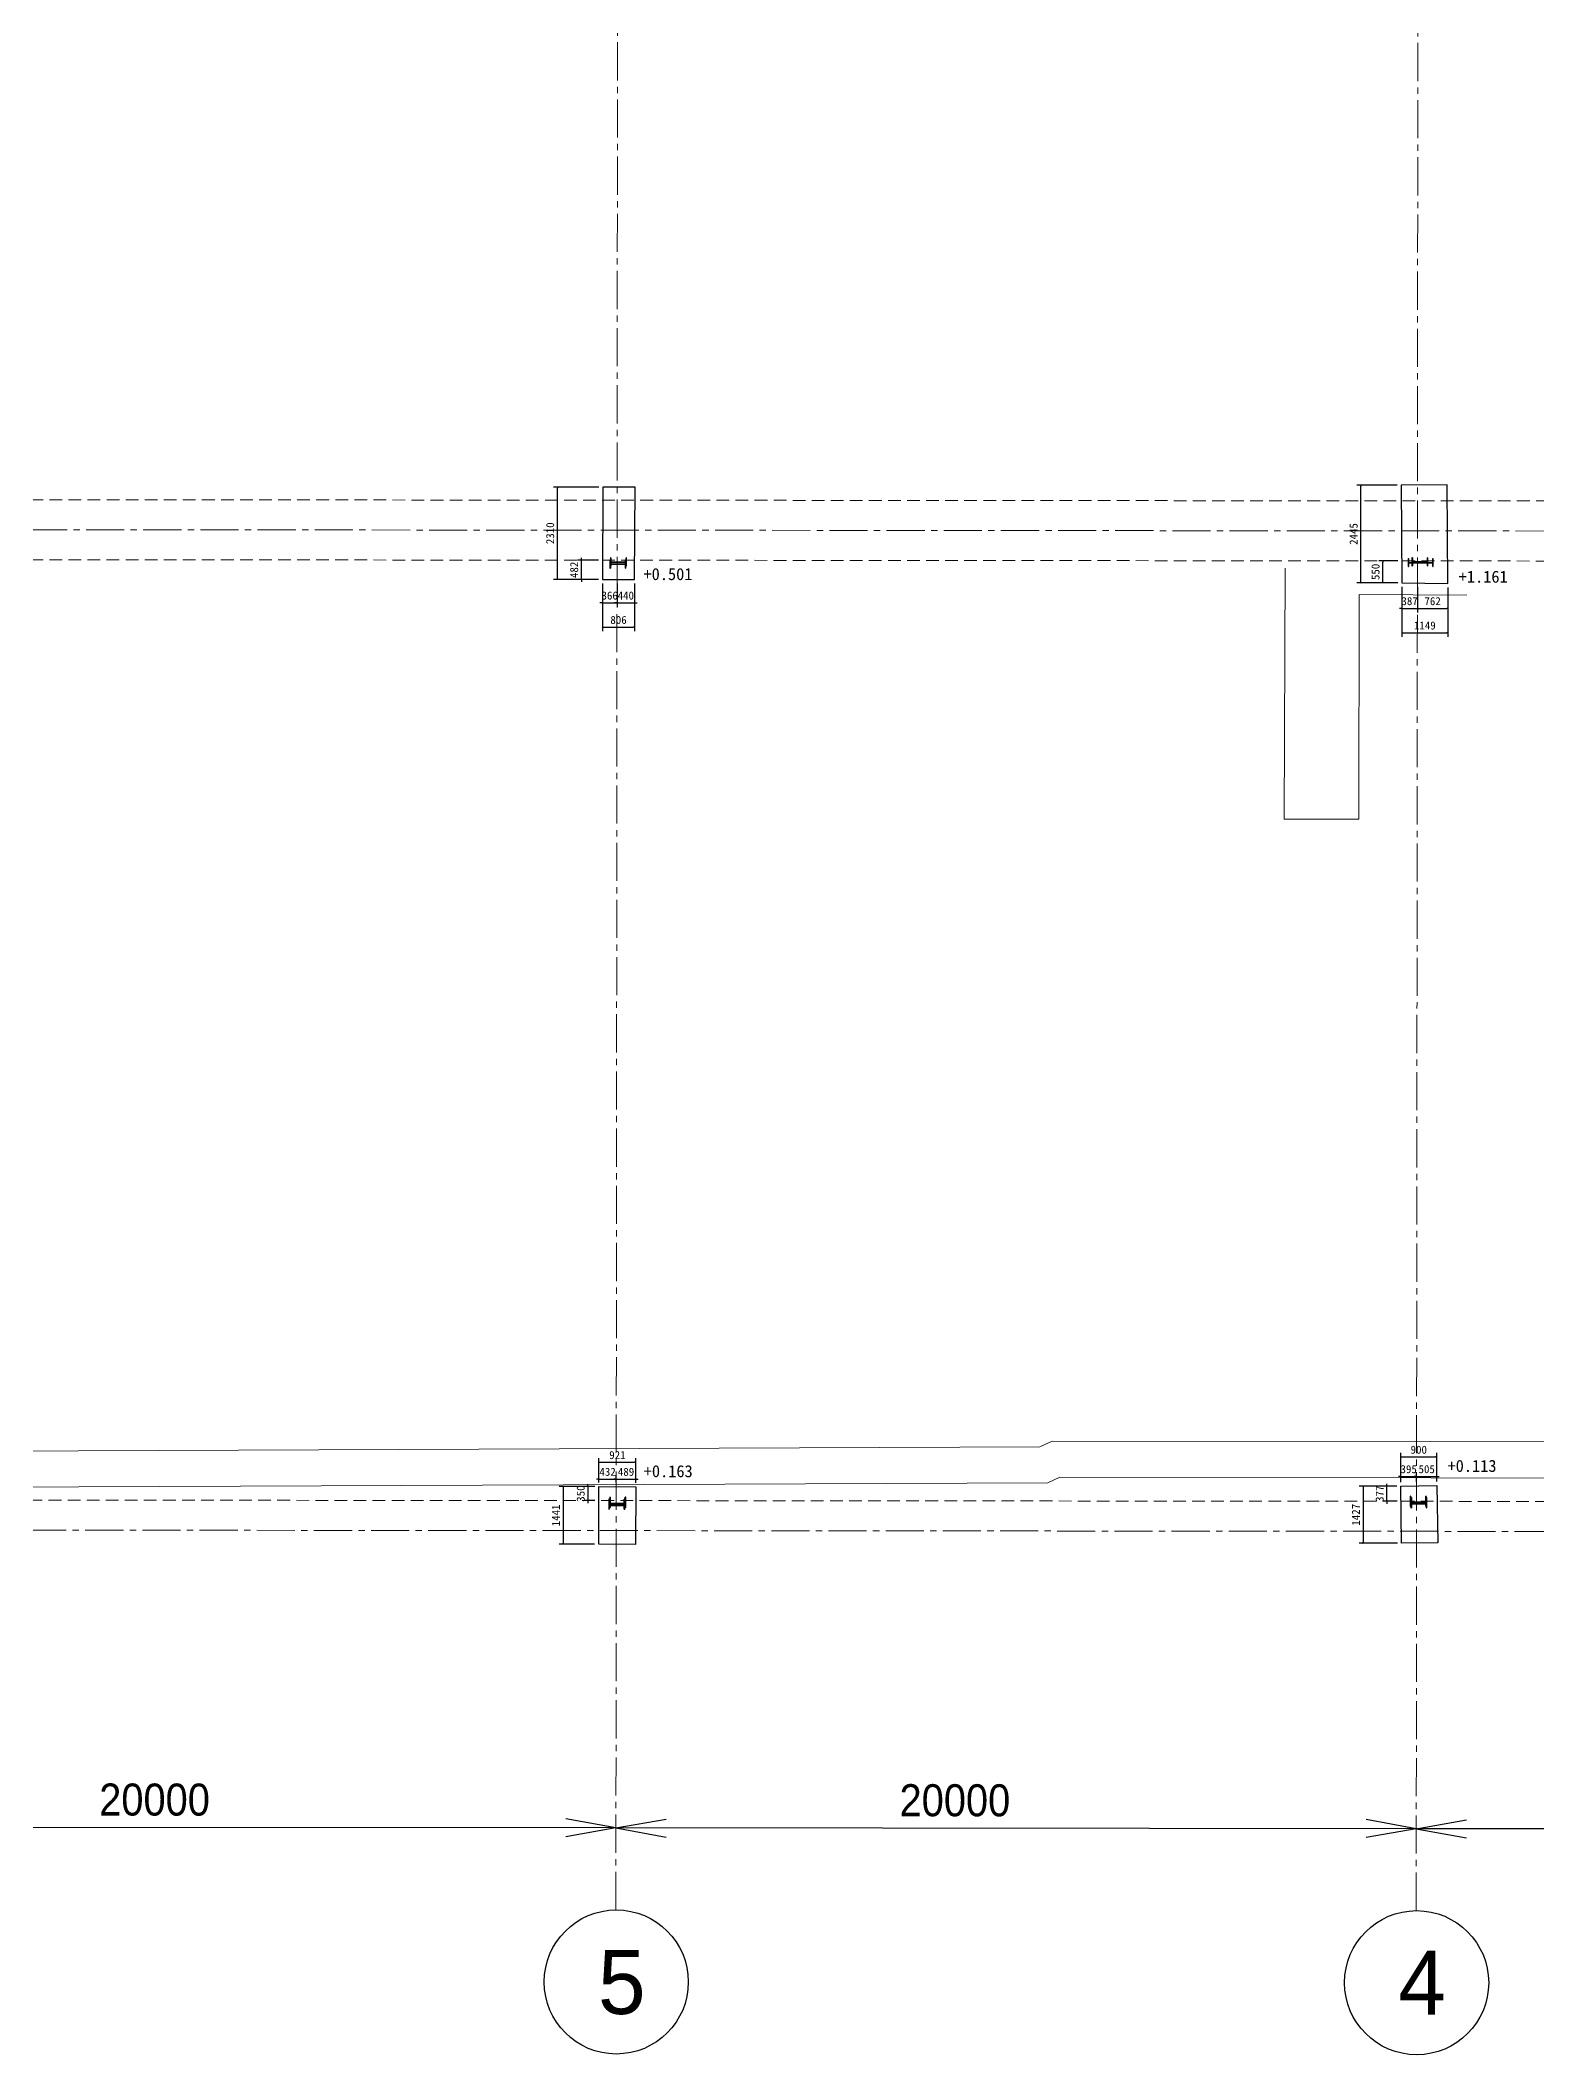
# Model space of a CAD drawing. Header units: millimetres. Extents: x -1487388 to 1863726, y -1887513 to 1367480.
# Drawn here: x 85586 to 122981, y -1441063 to -1390723 of the extents above; entities that cross this region are included whole.
import ezdxf
from ezdxf.enums import TextEntityAlignment as Align

# ---------------------------------------------------------------- set-up
doc = ezdxf.new("R2010")
doc.units = ezdxf.units.MM
doc.header["$LTSCALE"] = 50
doc.header["$PDMODE"] = 35
doc.header["$PDSIZE"] = -0.15
doc.linetypes.add('CENTER', pattern=[9.525, 6.35, -3.175])
doc.linetypes.add('CENTER2', pattern=[28.575, 19.05, -3.175, 3.175, -3.175])
doc.layers.add('一点鎖線', color=6, linetype='CENTER', lineweight=20)
doc.layers.add('注釈', color=9, linetype='Continuous', lineweight=25)
for name, color, linetype in [('上部鉄骨', 30, 'Continuous'), ('下部鉄骨', 3, 'Continuous'), ('基礎', 7, 'Continuous'), ('寸法', 7, 'Continuous'), ('文字', 7, 'Continuous'), ('現況', 7, 'Continuous'), ('通り芯', 7, 'Continuous')]:
    doc.layers.add(name, color=color, linetype=linetype)
doc.styles.add('MSゴシック', font='')
doc.styles.get("Standard").update_dxf_attribs({"font": 'MS UI Gothic.ttf'})
doc.styles.get('MSゴシック').set_extended_font_data('MS Gothic')
doc.dimstyles.new('DIM_200_MSゴシック', dxfattribs={"dimtxt": 200, "dimasz": 30, "dimexe": 100, "dimexo": 100, "dimgap": 80, "dimtad": 1, "dimdec": 0, "dimzin": 0, "dimdsep": 46, "dimtxsty": 'MSゴシック', "dimblk": 'DOT', "dimcen": 0, "dimclrd": 256, "dimclre": 256, "dimclrt": 7, "dimaunit": 1, "dimadec": 3, "dimazin": 0, "dimtfac": 1, "dimtdec": 0, "dimtix": 1, "dimtmove": 2, "dimatfit": 3, "dimldrblk": 'ORIGIN2', "dimfxl": 1, "dimtolj": 1, "dimtzin": 0, "dimarcsym": 0})

# ---------------------------------------------------------------- blocks, each defined once
blk = doc.blocks.new('_Dot')
at = {"color": 0, "linetype": 'ByBlock', "lineweight": -2}
blk.add_line((-0.5, 0), (-1, 0), dxfattribs=at)
at = {"color": 0, "linetype": 'ByBlock', "const_width": 0.5}
blk.add_lwpolyline([(-0.25, 0, 1), (0.25, 0, 1)], format="xyb", close=True, dxfattribs=at)
blk = doc.blocks.new('*D132')
at = {"layer": 'Defpoints', "color": 0, "transparency": 16777216}
for p in [(99108, -1403716), (99635, -1403716), (99633, -1404198)]:
    blk.add_point(p, dxfattribs=at)
at = {"layer": '寸法', "lineweight": -2, "transparency": 16777216}
for p, q in [((99535, -1403716), (99008, -1403716)), ((99108, -1403686), (99108, -1403656)), ((99108, -1404198), (99108, -1403716)), ((99533, -1404198), (99008, -1404198)), ((99108, -1404228), (99108, -1404258))]:
    blk.add_line(p, q, dxfattribs=at)
at = {"layer": '寸法', "lineweight": -2, "transparency": 16777216, "xscale": 30, "yscale": 30, "zscale": 30}
for p, rotation in [((99108, -1403716), 270), ((99108, -1404198), 90)]:
    blk.add_blockref('_Dot', p, dxfattribs=dict(at, rotation=rotation))
at = {"layer": '寸法', "color": 7, "transparency": 16777216, "insert": (98928, -1403957), "char_height": 200, "attachment_point": 5, "rotation": 90, "style": 'MSゴシック'}
blk.add_mtext('\\A1;482', dxfattribs=at)
blk = doc.blocks.new('_Origin2')
at = {"color": 0, "linetype": 'ByBlock', "lineweight": -2}
blk.add_line((-0.5, 0), (-1, 0), dxfattribs=at)
for radius in [0.5, 0.25]:
    blk.add_circle((0, 0), radius, dxfattribs=at)
blk = doc.blocks.new('*D133')
at = {"layer": 'Defpoints', "color": 0, "transparency": 16777216}
for p in [(98509, -1401888), (99642, -1401888), (99633, -1404198)]:
    blk.add_point(p, dxfattribs=at)
at = {"layer": '寸法', "lineweight": -2, "transparency": 16777216}
for p, q in [((99542, -1401888), (98409, -1401888)), ((98509, -1404168), (98509, -1401918)), ((99533, -1404198), (98409, -1404198))]:
    blk.add_line(p, q, dxfattribs=at)
at = {"layer": '寸法', "lineweight": -2, "transparency": 16777216, "xscale": 30, "yscale": 30, "zscale": 30}
for p, rotation in [((98509, -1401888), 90), ((98509, -1404198), 270)]:
    blk.add_blockref('_Dot', p, dxfattribs=dict(at, rotation=rotation))
at = {"layer": '寸法', "color": 7, "transparency": 16777216, "insert": (98329, -1403043), "char_height": 200, "attachment_point": 5, "rotation": 90, "style": 'MSゴシック'}
blk.add_mtext('\\A1;2310', dxfattribs=at)
blk = doc.blocks.new('*D135')
at = {"layer": 'Defpoints', "color": 0, "transparency": 16777216}
for p in [(99654, -1404323), (100020, -1404324), (100020, -1404906)]:
    blk.add_point(p, dxfattribs=at)
at = {"layer": '寸法', "lineweight": -2, "transparency": 16777216}
for p, q in [((99654, -1404423), (99654, -1405006)), ((100020, -1404424), (100020, -1405006)), ((99624, -1404906), (99594, -1404906)), ((99654, -1404906), (100020, -1404906)), ((100050, -1404906), (100080, -1404906))]:
    blk.add_line(p, q, dxfattribs=at)
at = {"layer": '寸法', "lineweight": -2, "transparency": 16777216, "xscale": 30, "yscale": 30, "zscale": 30}
blk.add_blockref('_Dot', (99654, -1404906), dxfattribs=at)
at = {"layer": '寸法', "lineweight": -2, "transparency": 16777216, "xscale": 30, "yscale": 30, "zscale": 30, "rotation": 180}
blk.add_blockref('_Dot', (100020, -1404906), dxfattribs=at)
at = {"layer": '寸法', "color": 7, "transparency": 16777216, "insert": (99837, -1404726), "char_height": 200, "attachment_point": 5, "style": 'MSゴシック'}
blk.add_mtext('\\A1;366', dxfattribs=at)
blk = doc.blocks.new('*D134')
at = {"layer": 'Defpoints', "color": 0, "transparency": 16777216}
for p in [(99633, -1404198), (100439, -1404201), (100439, -1405391)]:
    blk.add_point(p, dxfattribs=at)
at = {"layer": '寸法', "lineweight": -2, "transparency": 16777216}
for p, q in [((99633, -1404298), (99633, -1405491)), ((100439, -1404301), (100439, -1405491)), ((99663, -1405391), (100409, -1405391))]:
    blk.add_line(p, q, dxfattribs=at)
at = {"layer": '寸法', "lineweight": -2, "transparency": 16777216, "xscale": 30, "yscale": 30, "zscale": 30, "rotation": 180}
blk.add_blockref('_Dot', (99633, -1405391), dxfattribs=at)
at = {"layer": '寸法', "lineweight": -2, "transparency": 16777216, "xscale": 30, "yscale": 30, "zscale": 30}
blk.add_blockref('_Dot', (100439, -1405391), dxfattribs=at)
at = {"layer": '寸法', "color": 7, "transparency": 16777216, "insert": (100036, -1405211), "char_height": 200, "attachment_point": 5, "style": 'MSゴシック'}
blk.add_mtext('\\A1;806', dxfattribs=at)
blk = doc.blocks.new('*D136')
at = {"layer": 'Defpoints', "color": 0, "transparency": 16777216}
for p in [(100020, -1404324), (100460, -1404326), (100460, -1404906)]:
    blk.add_point(p, dxfattribs=at)
at = {"layer": '寸法', "lineweight": -2, "transparency": 16777216}
for p, q in [((100020, -1404424), (100020, -1405006)), ((100460, -1404426), (100460, -1405006)), ((99990, -1404906), (99960, -1404906)), ((100020, -1404906), (100460, -1404906)), ((100490, -1404906), (100520, -1404906))]:
    blk.add_line(p, q, dxfattribs=at)
at = {"layer": '寸法', "lineweight": -2, "transparency": 16777216, "xscale": 30, "yscale": 30, "zscale": 30}
blk.add_blockref('_Dot', (100020, -1404906), dxfattribs=at)
at = {"layer": '寸法', "lineweight": -2, "transparency": 16777216, "xscale": 30, "yscale": 30, "zscale": 30, "rotation": 180}
blk.add_blockref('_Dot', (100460, -1404906), dxfattribs=at)
at = {"layer": '寸法', "color": 7, "transparency": 16777216, "insert": (100240, -1404726), "char_height": 200, "attachment_point": 5, "style": 'MSゴシック'}
blk.add_mtext('\\A1;440', dxfattribs=at)
blk = doc.blocks.new('*D62')
at = {"layer": 'Defpoints', "color": 0, "transparency": 16777216}
for p in [(99547, -1426865), (99271, -1427216), (99547, -1427216)]:
    blk.add_point(p, dxfattribs=at)
at = {"layer": '寸法', "lineweight": -2, "transparency": 16777216}
for p, q in [((99447, -1426865), (99171, -1426865)), ((99271, -1426835), (99271, -1426805)), ((99271, -1426865), (99271, -1427216)), ((99447, -1427216), (99171, -1427216)), ((99271, -1427246), (99271, -1427276))]:
    blk.add_line(p, q, dxfattribs=at)
at = {"layer": '寸法', "lineweight": -2, "transparency": 16777216, "xscale": 30, "yscale": 30, "zscale": 30}
for p, rotation in [((99271, -1426865), 270), ((99271, -1427216), 90)]:
    blk.add_blockref('_Dot', p, dxfattribs=dict(at, rotation=rotation))
at = {"layer": '寸法', "color": 7, "transparency": 16777216, "insert": (99091, -1427040), "char_height": 200, "attachment_point": 5, "rotation": 90, "style": 'MSゴシック'}
blk.add_mtext('\\A1;350', dxfattribs=at)
blk = doc.blocks.new('*D63')
at = {"layer": 'Defpoints', "color": 0, "transparency": 16777216}
for p in [(100469, -1426259), (99547, -1426865), (100469, -1426869)]:
    blk.add_point(p, dxfattribs=at)
at = {"layer": '寸法', "lineweight": -2, "transparency": 16777216}
for p, q in [((99547, -1426765), (99547, -1426159)), ((99577, -1426259), (100439, -1426259)), ((100469, -1426769), (100469, -1426159))]:
    blk.add_line(p, q, dxfattribs=at)
at = {"layer": '寸法', "lineweight": -2, "transparency": 16777216, "xscale": 30, "yscale": 30, "zscale": 30, "rotation": 180}
blk.add_blockref('_Dot', (99547, -1426259), dxfattribs=at)
at = {"layer": '寸法', "lineweight": -2, "transparency": 16777216, "xscale": 30, "yscale": 30, "zscale": 30}
blk.add_blockref('_Dot', (100469, -1426259), dxfattribs=at)
at = {"layer": '寸法', "color": 7, "transparency": 16777216, "insert": (100008, -1426079), "char_height": 200, "attachment_point": 5, "style": 'MSゴシック'}
blk.add_mtext('\\A1;921', dxfattribs=at)
blk = doc.blocks.new('*D64')
at = {"layer": 'Defpoints', "color": 0, "transparency": 16777216}
for p in [(99547, -1426865), (99979, -1426678), (99979, -1426867)]:
    blk.add_point(p, dxfattribs=at)
at = {"layer": '寸法', "lineweight": -2, "transparency": 16777216}
for p, q in [((99547, -1426765), (99547, -1426578)), ((99979, -1426767), (99979, -1426578)), ((99517, -1426678), (99487, -1426678)), ((99547, -1426678), (99979, -1426678)), ((100009, -1426678), (100039, -1426678))]:
    blk.add_line(p, q, dxfattribs=at)
at = {"layer": '寸法', "lineweight": -2, "transparency": 16777216, "xscale": 30, "yscale": 30, "zscale": 30}
blk.add_blockref('_Dot', (99547, -1426678), dxfattribs=at)
at = {"layer": '寸法', "lineweight": -2, "transparency": 16777216, "xscale": 30, "yscale": 30, "zscale": 30, "rotation": 180}
blk.add_blockref('_Dot', (99979, -1426678), dxfattribs=at)
at = {"layer": '寸法', "color": 7, "transparency": 16777216, "insert": (99763, -1426498), "char_height": 200, "attachment_point": 5, "style": 'MSゴシック'}
blk.add_mtext('\\A1;432', dxfattribs=at)
blk = doc.blocks.new('*D65')
at = {"layer": 'Defpoints', "color": 0, "transparency": 16777216}
for p in [(99979, -1426867), (100469, -1426678), (100469, -1426869)]:
    blk.add_point(p, dxfattribs=at)
at = {"layer": '寸法', "lineweight": -2, "transparency": 16777216}
for p, q in [((99979, -1426767), (99979, -1426578)), ((100469, -1426769), (100469, -1426578)), ((99949, -1426678), (99919, -1426678)), ((99979, -1426678), (100469, -1426678)), ((100499, -1426678), (100529, -1426678))]:
    blk.add_line(p, q, dxfattribs=at)
at = {"layer": '寸法', "lineweight": -2, "transparency": 16777216, "xscale": 30, "yscale": 30, "zscale": 30}
blk.add_blockref('_Dot', (99979, -1426678), dxfattribs=at)
at = {"layer": '寸法', "lineweight": -2, "transparency": 16777216, "xscale": 30, "yscale": 30, "zscale": 30, "rotation": 180}
blk.add_blockref('_Dot', (100469, -1426678), dxfattribs=at)
at = {"layer": '寸法', "color": 7, "transparency": 16777216, "insert": (100224, -1426498), "char_height": 200, "attachment_point": 5, "style": 'MSゴシック'}
blk.add_mtext('\\A1;489', dxfattribs=at)
blk = doc.blocks.new('*D66')
at = {"layer": 'Defpoints', "color": 0, "transparency": 16777216}
for p in [(119237, -1426856), (119584, -1426856), (119590, -1427233)]:
    blk.add_point(p, dxfattribs=at)
at = {"layer": '寸法', "lineweight": -2, "transparency": 16777216}
for p, q in [((119484, -1426856), (119137, -1426856)), ((119237, -1426826), (119237, -1426796)), ((119237, -1427233), (119237, -1426856)), ((119490, -1427233), (119137, -1427233)), ((119237, -1427263), (119237, -1427293))]:
    blk.add_line(p, q, dxfattribs=at)
at = {"layer": '寸法', "lineweight": -2, "transparency": 16777216, "xscale": 30, "yscale": 30, "zscale": 30}
for p, rotation in [((119237, -1426856), 270), ((119237, -1427233), 90)]:
    blk.add_blockref('_Dot', p, dxfattribs=dict(at, rotation=rotation))
at = {"layer": '寸法', "color": 7, "transparency": 16777216, "insert": (119057, -1427045), "char_height": 200, "attachment_point": 5, "rotation": 90, "style": 'MSゴシック'}
blk.add_mtext('\\A1;377', dxfattribs=at)
blk = doc.blocks.new('*D67')
at = {"layer": 'Defpoints', "color": 0, "transparency": 16777216}
for p in [(120485, -1426126), (119584, -1426856), (120485, -1426842)]:
    blk.add_point(p, dxfattribs=at)
at = {"layer": '寸法', "lineweight": -2, "transparency": 16777216}
for p, q in [((119584, -1426756), (119584, -1426026)), ((120485, -1426742), (120485, -1426026)), ((119614, -1426126), (120455, -1426126))]:
    blk.add_line(p, q, dxfattribs=at)
at = {"layer": '寸法', "lineweight": -2, "transparency": 16777216, "xscale": 30, "yscale": 30, "zscale": 30, "rotation": 180}
blk.add_blockref('_Dot', (119584, -1426126), dxfattribs=at)
at = {"layer": '寸法', "lineweight": -2, "transparency": 16777216, "xscale": 30, "yscale": 30, "zscale": 30}
blk.add_blockref('_Dot', (120485, -1426126), dxfattribs=at)
at = {"layer": '寸法', "color": 7, "transparency": 16777216, "insert": (120034, -1425946), "char_height": 200, "attachment_point": 5, "style": 'MSゴシック'}
blk.add_mtext('\\A1;900', dxfattribs=at)
blk = doc.blocks.new('*D68')
at = {"layer": 'Defpoints', "color": 0, "transparency": 16777216}
for p in [(119979, -1426612), (119584, -1426856), (119979, -1426850)]:
    blk.add_point(p, dxfattribs=at)
at = {"layer": '寸法', "lineweight": -2, "transparency": 16777216}
for p, q in [((119554, -1426612), (119524, -1426612)), ((119584, -1426756), (119584, -1426512)), ((119584, -1426612), (119979, -1426612)), ((119979, -1426750), (119979, -1426512)), ((120009, -1426612), (120039, -1426612))]:
    blk.add_line(p, q, dxfattribs=at)
at = {"layer": '寸法', "lineweight": -2, "transparency": 16777216, "xscale": 30, "yscale": 30, "zscale": 30}
blk.add_blockref('_Dot', (119584, -1426612), dxfattribs=at)
at = {"layer": '寸法', "lineweight": -2, "transparency": 16777216, "xscale": 30, "yscale": 30, "zscale": 30, "rotation": 180}
blk.add_blockref('_Dot', (119979, -1426612), dxfattribs=at)
at = {"layer": '寸法', "color": 7, "transparency": 16777216, "insert": (119782, -1426432), "char_height": 200, "attachment_point": 5, "style": 'MSゴシック'}
blk.add_mtext('\\A1;395', dxfattribs=at)
blk = doc.blocks.new('*D69')
at = {"layer": 'Defpoints', "color": 0, "transparency": 16777216}
for p in [(120485, -1426612), (119979, -1426850), (120485, -1426842)]:
    blk.add_point(p, dxfattribs=at)
at = {"layer": '寸法', "lineweight": -2, "transparency": 16777216}
for p, q in [((119949, -1426612), (119919, -1426612)), ((119979, -1426750), (119979, -1426512)), ((119979, -1426612), (120485, -1426612)), ((120485, -1426742), (120485, -1426512)), ((120515, -1426612), (120545, -1426612))]:
    blk.add_line(p, q, dxfattribs=at)
at = {"layer": '寸法', "lineweight": -2, "transparency": 16777216, "xscale": 30, "yscale": 30, "zscale": 30}
blk.add_blockref('_Dot', (119979, -1426612), dxfattribs=at)
at = {"layer": '寸法', "lineweight": -2, "transparency": 16777216, "xscale": 30, "yscale": 30, "zscale": 30, "rotation": 180}
blk.add_blockref('_Dot', (120485, -1426612), dxfattribs=at)
at = {"layer": '寸法', "color": 7, "transparency": 16777216, "insert": (120232, -1426432), "char_height": 200, "attachment_point": 5, "style": 'MSゴシック'}
blk.add_mtext('\\A1;505', dxfattribs=at)
blk = doc.blocks.new('*D97')
at = {"layer": 'Defpoints', "color": 0, "transparency": 16777216}
for p in [(119134, -1403733), (119607, -1403733), (119611, -1404283)]:
    blk.add_point(p, dxfattribs=at)
at = {"layer": '寸法', "lineweight": -2, "transparency": 16777216}
for p, q in [((119507, -1403733), (119034, -1403733)), ((119134, -1404253), (119134, -1403763)), ((119511, -1404283), (119034, -1404283))]:
    blk.add_line(p, q, dxfattribs=at)
at = {"layer": '寸法', "lineweight": -2, "transparency": 16777216, "xscale": 30, "yscale": 30, "zscale": 30}
for p, rotation in [((119134, -1403733), 90), ((119134, -1404283), 270)]:
    blk.add_blockref('_Dot', p, dxfattribs=dict(at, rotation=rotation))
at = {"layer": '寸法', "color": 7, "transparency": 16777216, "insert": (118954, -1404008), "char_height": 200, "attachment_point": 5, "rotation": 90, "style": 'MSゴシック'}
blk.add_mtext('\\A1;550', dxfattribs=at)
blk = doc.blocks.new('*D98')
at = {"layer": 'Defpoints', "color": 0, "transparency": 16777216}
for p in [(118586, -1401838), (119593, -1401838), (119611, -1404283)]:
    blk.add_point(p, dxfattribs=at)
at = {"layer": '寸法', "lineweight": -2, "transparency": 16777216}
for p, q in [((119493, -1401838), (118486, -1401838)), ((118586, -1404253), (118586, -1401868)), ((119511, -1404283), (118486, -1404283))]:
    blk.add_line(p, q, dxfattribs=at)
at = {"layer": '寸法', "lineweight": -2, "transparency": 16777216, "xscale": 30, "yscale": 30, "zscale": 30}
for p, rotation in [((118586, -1401838), 90), ((118586, -1404283), 270)]:
    blk.add_blockref('_Dot', p, dxfattribs=dict(at, rotation=rotation))
at = {"layer": '寸法', "color": 7, "transparency": 16777216, "insert": (118406, -1403061), "char_height": 200, "attachment_point": 5, "rotation": 90, "style": 'MSゴシック'}
blk.add_mtext('\\A1;2445', dxfattribs=at)
blk = doc.blocks.new('*D99')
at = {"layer": 'Defpoints', "color": 0, "transparency": 16777216}
for p in [(119611, -1404283), (120761, -1404297), (120761, -1405529)]:
    blk.add_point(p, dxfattribs=at)
at = {"layer": '寸法', "lineweight": -2, "transparency": 16777216}
for p, q in [((119611, -1404383), (119611, -1405629)), ((120761, -1404397), (120761, -1405629)), ((119641, -1405529), (120731, -1405529))]:
    blk.add_line(p, q, dxfattribs=at)
at = {"layer": '寸法', "lineweight": -2, "transparency": 16777216, "xscale": 30, "yscale": 30, "zscale": 30, "rotation": 180}
blk.add_blockref('_Dot', (119611, -1405529), dxfattribs=at)
at = {"layer": '寸法', "lineweight": -2, "transparency": 16777216, "xscale": 30, "yscale": 30, "zscale": 30}
blk.add_blockref('_Dot', (120761, -1405529), dxfattribs=at)
at = {"layer": '寸法', "color": 7, "transparency": 16777216, "insert": (120186, -1405349), "char_height": 200, "attachment_point": 5, "style": 'MSゴシック'}
blk.add_mtext('\\A1;1149', dxfattribs=at)
blk = doc.blocks.new('*D100')
at = {"layer": 'Defpoints', "color": 0, "transparency": 16777216}
for p in [(119611, -1404283), (119999, -1404288), (119999, -1404920)]:
    blk.add_point(p, dxfattribs=at)
at = {"layer": '寸法', "lineweight": -2, "transparency": 16777216}
for p, q in [((119611, -1404383), (119611, -1405020)), ((119999, -1404388), (119999, -1405020)), ((119581, -1404920), (119551, -1404920)), ((119611, -1404920), (119999, -1404920)), ((120029, -1404920), (120059, -1404920))]:
    blk.add_line(p, q, dxfattribs=at)
at = {"layer": '寸法', "lineweight": -2, "transparency": 16777216, "xscale": 30, "yscale": 30, "zscale": 30}
blk.add_blockref('_Dot', (119611, -1404920), dxfattribs=at)
at = {"layer": '寸法', "lineweight": -2, "transparency": 16777216, "xscale": 30, "yscale": 30, "zscale": 30, "rotation": 180}
blk.add_blockref('_Dot', (119999, -1404920), dxfattribs=at)
at = {"layer": '寸法', "color": 7, "transparency": 16777216, "insert": (119805, -1404740), "char_height": 200, "attachment_point": 5, "style": 'MSゴシック'}
blk.add_mtext('\\A1;387', dxfattribs=at)
blk = doc.blocks.new('*D101')
at = {"layer": 'Defpoints', "color": 0, "transparency": 16777216}
for p in [(119999, -1404288), (120761, -1404297), (120761, -1404920)]:
    blk.add_point(p, dxfattribs=at)
at = {"layer": '寸法', "lineweight": -2, "transparency": 16777216}
for p, q in [((119999, -1404388), (119999, -1405020)), ((120761, -1404397), (120761, -1405020)), ((120029, -1404920), (120731, -1404920))]:
    blk.add_line(p, q, dxfattribs=at)
at = {"layer": '寸法', "lineweight": -2, "transparency": 16777216, "xscale": 30, "yscale": 30, "zscale": 30, "rotation": 180}
blk.add_blockref('_Dot', (119999, -1404920), dxfattribs=at)
at = {"layer": '寸法', "lineweight": -2, "transparency": 16777216, "xscale": 30, "yscale": 30, "zscale": 30}
blk.add_blockref('_Dot', (120761, -1404920), dxfattribs=at)
at = {"layer": '寸法', "color": 7, "transparency": 16777216, "insert": (120380, -1404740), "char_height": 200, "attachment_point": 5, "style": 'MSゴシック'}
blk.add_mtext('\\A1;762', dxfattribs=at)
blk = doc.blocks.new('*D102')
at = {"layer": 'Defpoints', "color": 0, "transparency": 16777216}
for p in [(99108, -1403716), (99635, -1403716), (99633, -1404198)]:
    blk.add_point(p, dxfattribs=at)
at = {"layer": '寸法', "lineweight": -2, "transparency": 16777216}
for p, q in [((99535, -1403716), (99008, -1403716)), ((99108, -1403686), (99108, -1403656)), ((99108, -1404198), (99108, -1403716)), ((99533, -1404198), (99008, -1404198)), ((99108, -1404228), (99108, -1404258))]:
    blk.add_line(p, q, dxfattribs=at)
at = {"layer": '寸法', "lineweight": -2, "transparency": 16777216, "xscale": 30, "yscale": 30, "zscale": 30}
for p, rotation in [((99108, -1403716), 270), ((99108, -1404198), 90)]:
    blk.add_blockref('_Dot', p, dxfattribs=dict(at, rotation=rotation))
at = {"layer": '寸法', "color": 7, "transparency": 16777216, "insert": (98928, -1403957), "char_height": 200, "attachment_point": 5, "rotation": 90, "style": 'MSゴシック'}
blk.add_mtext('\\A1;482', dxfattribs=at)
blk = doc.blocks.new('*D103')
at = {"layer": 'Defpoints', "color": 0, "transparency": 16777216}
for p in [(98509, -1401888), (99642, -1401888), (99633, -1404198)]:
    blk.add_point(p, dxfattribs=at)
at = {"layer": '寸法', "lineweight": -2, "transparency": 16777216}
for p, q in [((99542, -1401888), (98409, -1401888)), ((98509, -1404168), (98509, -1401918)), ((99533, -1404198), (98409, -1404198))]:
    blk.add_line(p, q, dxfattribs=at)
at = {"layer": '寸法', "lineweight": -2, "transparency": 16777216, "xscale": 30, "yscale": 30, "zscale": 30}
for p, rotation in [((98509, -1401888), 90), ((98509, -1404198), 270)]:
    blk.add_blockref('_Dot', p, dxfattribs=dict(at, rotation=rotation))
at = {"layer": '寸法', "color": 7, "transparency": 16777216, "insert": (98329, -1403043), "char_height": 200, "attachment_point": 5, "rotation": 90, "style": 'MSゴシック'}
blk.add_mtext('\\A1;2310', dxfattribs=at)
blk = doc.blocks.new('*D104')
at = {"layer": 'Defpoints', "color": 0, "transparency": 16777216}
for p in [(99633, -1404198), (99999, -1404199), (99999, -1404780)]:
    blk.add_point(p, dxfattribs=at)
at = {"layer": '寸法', "lineweight": -2, "transparency": 16777216}
for p, q in [((99633, -1404298), (99633, -1404880)), ((99999, -1404299), (99999, -1404880)), ((99603, -1404780), (99573, -1404780)), ((99633, -1404780), (99999, -1404780)), ((100029, -1404780), (100059, -1404780))]:
    blk.add_line(p, q, dxfattribs=at)
at = {"layer": '寸法', "lineweight": -2, "transparency": 16777216, "xscale": 30, "yscale": 30, "zscale": 30}
blk.add_blockref('_Dot', (99633, -1404780), dxfattribs=at)
at = {"layer": '寸法', "lineweight": -2, "transparency": 16777216, "xscale": 30, "yscale": 30, "zscale": 30, "rotation": 180}
blk.add_blockref('_Dot', (99999, -1404780), dxfattribs=at)
at = {"layer": '寸法', "color": 7, "transparency": 16777216, "insert": (99816, -1404600), "char_height": 200, "attachment_point": 5, "style": 'MSゴシック'}
blk.add_mtext('\\A1;366', dxfattribs=at)
blk = doc.blocks.new('*D105')
at = {"layer": 'Defpoints', "color": 0, "transparency": 16777216}
for p in [(99633, -1404198), (100439, -1404201), (100439, -1405391)]:
    blk.add_point(p, dxfattribs=at)
at = {"layer": '寸法', "lineweight": -2, "transparency": 16777216}
for p, q in [((99633, -1404298), (99633, -1405491)), ((100439, -1404301), (100439, -1405491)), ((99663, -1405391), (100409, -1405391))]:
    blk.add_line(p, q, dxfattribs=at)
at = {"layer": '寸法', "lineweight": -2, "transparency": 16777216, "xscale": 30, "yscale": 30, "zscale": 30, "rotation": 180}
blk.add_blockref('_Dot', (99633, -1405391), dxfattribs=at)
at = {"layer": '寸法', "lineweight": -2, "transparency": 16777216, "xscale": 30, "yscale": 30, "zscale": 30}
blk.add_blockref('_Dot', (100439, -1405391), dxfattribs=at)
at = {"layer": '寸法', "color": 7, "transparency": 16777216, "insert": (100036, -1405211), "char_height": 200, "attachment_point": 5, "style": 'MSゴシック'}
blk.add_mtext('\\A1;806', dxfattribs=at)
blk = doc.blocks.new('*D106')
at = {"layer": 'Defpoints', "color": 0, "transparency": 16777216}
for p in [(99999, -1404199), (100439, -1404201), (100439, -1404780)]:
    blk.add_point(p, dxfattribs=at)
at = {"layer": '寸法', "lineweight": -2, "transparency": 16777216}
for p, q in [((99999, -1404299), (99999, -1404880)), ((100439, -1404301), (100439, -1404880)), ((99969, -1404780), (99939, -1404780)), ((99999, -1404780), (100439, -1404780)), ((100469, -1404780), (100499, -1404780))]:
    blk.add_line(p, q, dxfattribs=at)
at = {"layer": '寸法', "lineweight": -2, "transparency": 16777216, "xscale": 30, "yscale": 30, "zscale": 30}
blk.add_blockref('_Dot', (99999, -1404780), dxfattribs=at)
at = {"layer": '寸法', "lineweight": -2, "transparency": 16777216, "xscale": 30, "yscale": 30, "zscale": 30, "rotation": 180}
blk.add_blockref('_Dot', (100439, -1404780), dxfattribs=at)
at = {"layer": '寸法', "color": 7, "transparency": 16777216, "insert": (100219, -1404600), "char_height": 200, "attachment_point": 5, "style": 'MSゴシック'}
blk.add_mtext('\\A1;440', dxfattribs=at)
blk = doc.blocks.new('*D140')
at = {"layer": 'Defpoints', "color": 0, "transparency": 16777216}
for p in [(119584, -1426856), (118643, -1428283), (119606, -1428283)]:
    blk.add_point(p, dxfattribs=at)
at = {"layer": '寸法', "lineweight": -2, "transparency": 16777216}
for p, q in [((119484, -1426856), (118543, -1426856)), ((118643, -1426886), (118643, -1428253)), ((119506, -1428283), (118543, -1428283))]:
    blk.add_line(p, q, dxfattribs=at)
at = {"layer": '寸法', "lineweight": -2, "transparency": 16777216, "xscale": 30, "yscale": 30, "zscale": 30}
for p, rotation in [((118643, -1426856), 90), ((118643, -1428283), 270)]:
    blk.add_blockref('_Dot', p, dxfattribs=dict(at, rotation=rotation))
at = {"layer": '寸法', "color": 7, "transparency": 16777216, "insert": (118463, -1427570), "char_height": 200, "attachment_point": 5, "rotation": 90, "style": 'MSゴシック'}
blk.add_mtext('\\A1;1427', dxfattribs=at)
blk = doc.blocks.new('*D141')
at = {"layer": 'Defpoints', "color": 0, "transparency": 16777216}
for p in [(99547, -1426865), (98652, -1428306), (99540, -1428306)]:
    blk.add_point(p, dxfattribs=at)
at = {"layer": '寸法', "lineweight": -2, "transparency": 16777216}
for p, q in [((99447, -1426865), (98552, -1426865)), ((98652, -1426895), (98652, -1428276)), ((99440, -1428306), (98552, -1428306))]:
    blk.add_line(p, q, dxfattribs=at)
at = {"layer": '寸法', "lineweight": -2, "transparency": 16777216, "xscale": 30, "yscale": 30, "zscale": 30}
for p, rotation in [((98652, -1426865), 90), ((98652, -1428306), 270)]:
    blk.add_blockref('_Dot', p, dxfattribs=dict(at, rotation=rotation))
at = {"layer": '寸法', "color": 7, "transparency": 16777216, "insert": (98472, -1427585), "char_height": 200, "attachment_point": 5, "rotation": 90, "style": 'MSゴシック'}
blk.add_mtext('\\A1;1441', dxfattribs=at)
blk = doc.blocks.new('$kctemp$')
at = {"layer": '上部鉄骨'}
for p, q in [((99869.3, -1403784.1), (99857.6, -1403784.1)), ((99857.6, -1403784.1), (99857.6, -1403984.1)), ((99869.3, -1403784.1), (99869.3, -1403984.1)), ((99869.3, -1403878.1), (100245.9, -1403878.1)), ((99869.3, -1403884.1), (100245.9, -1403884.1)), ((99869.3, -1403890.1), (100245.9, -1403890.1)), ((100057.6, -1403890.1), (100057.6, -1403878.1)), ((100245.9, -1403984.1), (100245.9, -1403784.1)), ((100257.6, -1403784.1), (100245.9, -1403784.1)), ((100257.6, -1403984.1), (100257.6, -1403784.1)), ((99857.6, -1403984.1), (99869.3, -1403984.1)), ((100245.9, -1403984.1), (100257.6, -1403984.1))]:
    blk.add_line(p, q, dxfattribs=at)
at = {"layer": '下部鉄骨'}
for p, q in [((99855.7, -1403836.3), (99844, -1403836.3)), ((99844, -1403836.3), (99844, -1404036.3)), ((99855.7, -1403836.3), (99855.7, -1404036.3)), ((99855.7, -1403930.3), (100232.3, -1403930.3)), ((99855.7, -1403936.3), (100232.3, -1403936.3)), ((99855.7, -1403942.3), (100232.3, -1403942.3)), ((100044, -1403942.3), (100044, -1403930.3)), ((100232.3, -1404036.3), (100232.3, -1403836.3)), ((100244, -1403836.3), (100232.3, -1403836.3)), ((100244, -1404036.3), (100244, -1403836.3)), ((99844, -1404036.3), (99855.7, -1404036.3)), ((100232.3, -1404036.3), (100244, -1404036.3))]:
    blk.add_line(p, q, dxfattribs=at)
at = {"layer": '基礎'}
blk.add_lwpolyline([(99654.1, -1404322.9), (100460.4, -1404326.3), (100470.2, -1402016.6), (99663.9, -1402013.2)], close=True, dxfattribs=at)
at = {"layer": '寸法'}
for base, p2, picture, middle in [((98530.1, -1402013.2), (99663.9, -1402013.2), '*D133', (98350.1, -1403168)), ((99129.1, -1403841), (99656.1, -1403841), '*D132', (98949.1, -1404082))]:
    dim = blk.add_linear_dim(base=base, p1=(99654.1, -1404322.9), p2=p2, angle=90, dimstyle='DIM_200_MSゴシック', dxfattribs=at)
    dim.commit()
    dim.dimension.update_dxf_attribs({"geometry": picture, "text_midpoint": middle, "insert": (21.4, -125.4)})
for base, p1, p2, picture, middle in [((100020.3, -1404905.5), (99654.1, -1404322.9), (100020.3, -1404324.5), '*D135', (99837.2, -1404725.5)), ((100460.4, -1404905.5), (100020.3, -1404324.5), (100460.4, -1404326.3), '*D136', (100240.3, -1404725.5))]:
    dim = blk.add_linear_dim(base=base, p1=p1, p2=p2, dimstyle='DIM_200_MSゴシック', dxfattribs=at)
    dim.commit()
    dim.dimension.update_dxf_attribs({"geometry": picture, "text_midpoint": middle})
dim = blk.add_linear_dim(base=(100460.4, -1405516.3), p1=(99654.1, -1404322.9), p2=(100460.4, -1404326.3), dimstyle='DIM_200_MSゴシック', dxfattribs=at)
dim.commit()
dim.dimension.update_dxf_attribs({"geometry": '*D134', "text_midpoint": (100057.2, -1405336.3), "insert": (21.4, -125.4)})

msp = doc.modelspace()

# ---------------------------------------------------------------- linework, layer by layer
at = {"layer": '一点鎖線'}
for p, q in [((-270894.5, -1401894.7), (203109, -1402305.3)), ((-270895.8, -1403394.7), (203107.7, -1403805.3)), ((-270916.2, -1426894.6), (203087.3, -1427305.3))]:
    msp.add_line(p, q, dxfattribs=at)
at = {"layer": '上部鉄骨'}
for p, q in [((99847.8, -1403658.8), (99836.1, -1403658.8)), ((99836.1, -1403658.8), (99836.1, -1403858.8)), ((99836.1, -1403858.8), (99847.8, -1403858.8)), ((99847.8, -1403658.8), (99847.8, -1403858.8)), ((99847.8, -1403752.8), (100224.4, -1403752.8)), ((99847.8, -1403758.8), (100224.4, -1403758.8)), ((99847.8, -1403764.8), (100224.4, -1403764.8)), ((100036.1, -1403764.8), (100036.1, -1403752.8)), ((100224.4, -1403858.8), (100224.4, -1403658.8)), ((100236.1, -1403658.8), (100224.4, -1403658.8)), ((100224.4, -1403858.8), (100236.1, -1403858.8)), ((100236.1, -1403858.8), (100236.1, -1403658.8)), ((119874.7, -1403654.6), (119863, -1403654.6)), ((119863, -1403654.6), (119863, -1403854.6)), ((119863, -1403854.6), (119874.7, -1403854.6)), ((119874.7, -1403654.6), (119874.7, -1403854.6)), ((119874.7, -1403748.6), (120251.3, -1403748.6)), ((119874.7, -1403754.6), (120251.3, -1403754.6)), ((119874.7, -1403760.6), (120251.3, -1403760.6)), ((120063, -1403760.6), (120063, -1403748.6)), ((120251.3, -1403854.6), (120251.3, -1403654.6)), ((120263, -1403654.6), (120251.3, -1403654.6)), ((120251.3, -1403854.6), (120263, -1403854.6)), ((120263, -1403854.6), (120263, -1403654.6)), ((119831, -1427104.8), (119819.3, -1427104.8)), ((119819.3, -1427104.8), (119819.3, -1427356.7)), ((119831, -1427104.8), (119831, -1427356.7)), ((120207.6, -1427356.7), (120207.6, -1427104.8)), ((120219.3, -1427104.8), (120207.6, -1427104.8)), ((120219.3, -1427356.7), (120219.3, -1427104.8)), ((99827.2, -1427133.3), (99815.5, -1427133.3)), ((99815.5, -1427133.3), (99815.5, -1427385.2)), ((99815.5, -1427385.2), (99827.2, -1427385.2)), ((99827.2, -1427133.3), (99827.2, -1427385.2)), ((99827.2, -1427279.2), (100203.8, -1427279.2)), ((99827.2, -1427285.2), (100203.8, -1427285.2)), ((99827.2, -1427291.2), (100203.8, -1427291.2)), ((100015.5, -1427291.2), (100015.5, -1427279.2)), ((100203.8, -1427385.2), (100203.8, -1427133.3)), ((100215.5, -1427133.3), (100203.8, -1427133.3)), ((100203.8, -1427385.2), (100215.5, -1427385.2)), ((100215.5, -1427385.2), (100215.5, -1427133.3)), ((119819.3, -1427356.7), (119831, -1427356.7)), ((119831, -1427250.7), (120207.6, -1427250.7)), ((119831, -1427256.7), (120207.6, -1427256.7)), ((119831, -1427262.7), (120207.6, -1427262.7)), ((120019.3, -1427262.7), (120019.3, -1427250.7)), ((120207.6, -1427356.7), (120219.3, -1427356.7))]:
    msp.add_line(p, q, dxfattribs=at)
at = {"layer": '下部鉄骨'}
for p, q in [((99834.3, -1403710.9), (99822.6, -1403710.9)), ((99822.6, -1403710.9), (99822.6, -1403910.9)), ((99822.6, -1403910.9), (99834.3, -1403910.9)), ((99834.3, -1403710.9), (99834.3, -1403910.9)), ((99834.3, -1403804.9), (100210.9, -1403804.9)), ((99834.3, -1403810.9), (100210.9, -1403810.9)), ((99834.3, -1403816.9), (100210.9, -1403816.9)), ((100022.6, -1403816.9), (100022.6, -1403804.9)), ((100210.9, -1403910.9), (100210.9, -1403710.9)), ((100222.6, -1403710.9), (100210.9, -1403710.9)), ((100210.9, -1403910.9), (100222.6, -1403910.9)), ((100222.6, -1403910.9), (100222.6, -1403710.9)), ((119766.5, -1403670.5), (119778.2, -1403670.5)), ((119766.5, -1403670.5), (119766.5, -1403870.5)), ((119766.5, -1403870.5), (119778.2, -1403870.5)), ((119778.2, -1403670.5), (119778.2, -1403870.5)), ((119778.2, -1403769.1), (120381.8, -1403769.1)), ((119778.2, -1403775.1), (120381.8, -1403775.1)), ((119778.2, -1403781.1), (120381.8, -1403781.1)), ((120080, -1403781.1), (120080, -1403769.1)), ((120381.8, -1403670.5), (120393.5, -1403670.5)), ((120381.8, -1403870.5), (120381.8, -1403670.5)), ((120381.8, -1403870.5), (120393.5, -1403870.5)), ((120393.5, -1403870.5), (120393.5, -1403670.5)), ((99803.1, -1427177.6), (99791.4, -1427177.6)), ((99791.4, -1427177.6), (99791.4, -1427429.4)), ((99791.4, -1427429.4), (99803.1, -1427429.4)), ((99803.1, -1427177.6), (99803.1, -1427429.4)), ((99803.1, -1427323.4), (100179.6, -1427323.4)), ((99803.1, -1427329.4), (100179.6, -1427329.4)), ((99803.1, -1427335.4), (100179.6, -1427335.4)), ((99991.4, -1427335.4), (99991.4, -1427323.4)), ((100179.6, -1427429.4), (100179.6, -1427177.6)), ((100191.4, -1427177.6), (100179.6, -1427177.6)), ((100179.6, -1427429.4), (100191.4, -1427429.4)), ((100191.4, -1427429.4), (100191.4, -1427177.6)), ((119849, -1427141.8), (119837.3, -1427141.8)), ((119837.3, -1427141.8), (119837.3, -1427393.7)), ((119837.3, -1427393.7), (119849, -1427393.7)), ((119849, -1427141.8), (119849, -1427393.7)), ((119849, -1427287.7), (120225.6, -1427287.7)), ((119849, -1427293.7), (120225.6, -1427293.7)), ((119849, -1427299.7), (120225.6, -1427299.7)), ((120037.3, -1427299.7), (120037.3, -1427287.7)), ((120225.6, -1427393.7), (120225.6, -1427141.8)), ((120237.3, -1427141.8), (120225.6, -1427141.8)), ((120225.6, -1427393.7), (120237.3, -1427393.7)), ((120237.3, -1427393.7), (120237.3, -1427141.8))]:
    msp.add_line(p, q, dxfattribs=at)
at = {"layer": '基礎'}
for points in [[(99632.6, -1404197.6), (100438.9, -1404201), (100448.7, -1401891.2), (99642.4, -1401887.8)], [(119611.5, -1404283), (120760.7, -1404297.1), (120746.5, -1401834.2), (119593.3, -1401838.1)], [(99547.2, -1426865.1), (100468.7, -1426869.4), (100461.9, -1428309.9), (99540.4, -1428305.6)], [(120484.7, -1426842.2), (120507, -1428269.2), (119606.4, -1428283.2), (119584, -1426856.3)]]:
    msp.add_lwpolyline(points, close=True, dxfattribs=at)
at = {"layer": '寸法'}
for p, q in [((99971.9, -1435396.9), (98720.8, -1435171.1)), ((99971.9, -1435396.9), (101223.2, -1435173.2)), ((99971.9, -1435396.9), (79971.9, -1435379.6)), ((99971.9, -1435396.9), (98720.5, -1435620.7)), ((119971.8, -1435414.3), (99971.9, -1435396.9)), ((99971.9, -1435396.9), (101222.9, -1435622.8)), ((119971.8, -1435414.3), (118720.5, -1435638)), ((119971.8, -1435414.3), (118720.8, -1435188.4)), ((119971.8, -1435414.3), (121223.2, -1435190.6)), ((139971.8, -1435431.6), (119971.8, -1435414.3)), ((119971.8, -1435414.3), (121222.9, -1435640.2))]:
    msp.add_line(p, q, dxfattribs=at)
at = {"layer": '注釈', "color": 7}
for centre in [(99980.7, -1439245.4), (119980.7, -1439262.7)]:
    msp.add_circle(centre, 1800, dxfattribs=at)
at = {"layer": '現況', "color": 140, "lineweight": 18}
for p, q in [((116672.5, -1410184.2), (116697.7, -1403913.4)), ((118543.5, -1404575.9), (118532.5, -1410187.1)), ((121231.2, -1404585.9), (118543.5, -1404575.9)), ((118532.5, -1410187.1), (116672.5, -1410184.2)), ((110565.9, -1425868.6), (84064.4, -1425980.8)), ((110871.6, -1425728.7), (110565.9, -1425868.6)), ((120338, -1425739.1), (110871.6, -1425728.7)), ((150298.4, -1425813.9), (120338, -1425739.1)), ((110764.9, -1426772.4), (83405.1, -1426888.2)), ((111068.3, -1426633.6), (110764.9, -1426772.4)), ((120336.4, -1426643.7), (111068.3, -1426633.6)), ((151220, -1426720.9), (120336.4, -1426643.7))]:
    msp.add_line(p, q, dxfattribs=at)
at = {"layer": '通り芯', "color": 8, "linetype": 'CENTER2', "lineweight": 13}
for p, q in [((99970.1, -1437445.4), (100051, -1343999.4)), ((119970.1, -1437462.8), (120051, -1344016.7)), ((-276170.8, -1402640.1), (213393.3, -1403064.2)), ((-276192.4, -1427640), (213371.6, -1428064.2))]:
    msp.add_line(p, q, dxfattribs=at)

# ---------------------------------------------------------------- block references
at = {"layer": '寸法'}
msp.add_blockref('$kctemp$', (-21.4, 125.4), dxfattribs=at)
at = {"layer": '文字'}
msp.add_blockref('$kctemp$', (-21.4, 125.4), dxfattribs=at)
msp.add_blockref('$kctemp$', (-21.4, 125.4), dxfattribs=at)

# ---------------------------------------------------------------- texts
at = {"layer": '寸法', "width": 0.929941}
for p in [(87058.5, -1435085.7), (107058.5, -1435103)]:
    msp.add_text('20000', height=800, rotation=359.95036, dxfattribs=at).set_placement(p)
at = {"layer": '注釈', "color": 7}
for s, p in [('5', (99522.8, -1440045)), ('4', (119522.8, -1440062.3))]:
    msp.add_text(s, height=1600, rotation=359.95036, dxfattribs=at).set_placement(p)
at = {"layer": '現況', "style": 'MSゴシック'}
for s, p in [('+0.501', (101271.9, -1404062.8, 501)), ('+1.161', (121643.9, -1404127.8, 1160.8)), ('+0.163', (101278, -1426480.8, 162.8)), ('+0.113', (121364.6, -1426347.7, 113.3))]:
    msp.add_text(s, height=300, dxfattribs=at).set_placement(p, align=Align.MIDDLE_CENTER)

# ---------------------------------------------------------------- dimensions: what is measured, and where the dimension line sits
at = {"layer": '寸法'}
for base, p1, p2, picture, middle in [((98508.7, -1401887.8), (99632.6, -1404197.6), (99642.4, -1401887.8), '*D103', (98328.7, -1403042.7)), ((118585.8, -1401838.1), (119611.5, -1404283), (119593.3, -1401838.1), '*D98', (118405.8, -1403060.5)), ((99107.6, -1403715.7), (99632.6, -1404197.6), (99634.7, -1403715.7), '*D102', (98927.6, -1403956.6)), ((119134.4, -1403733), (119611.5, -1404283), (119607.4, -1403733), '*D97', (118954.4, -1404008)), ((98651.9456, -1428305.6427), (99547.1787, -1426865.1036), (99540.4498, -1428305.6427), '*D141', (98471.9456, -1427585.3732)), ((99270.9698, -1427215.5749), (99547.1787, -1426865.1036), (99546.8751, -1427215.5749), '*D62', (99090.9698, -1427040.3393)), ((118643.5, -1428283.2), (119584, -1426856.3), (119606.4, -1428283.2), '*D140', (118463.5, -1427569.8)), ((119236.7, -1426856.3), (119589.9, -1427232.9), (119584, -1426856.3), '*D66', (119056.7, -1427044.6))]:
    dim = msp.add_linear_dim(base=base, p1=p1, p2=p2, angle=90, dimstyle='DIM_200_MSゴシック', dxfattribs=at)
    dim.commit()
    dim.dimension.update_dxf_attribs({"geometry": picture, "text_midpoint": middle})
for base, p1, p2, picture, middle in [((99998.9, -1404780.1), (99632.6, -1404197.6), (99998.9, -1404199.1), '*D104', (99815.8, -1404600.1)), ((100438.9, -1405391), (99632.6, -1404197.6), (100438.9, -1404201), '*D105', (100035.8, -1405211)), ((100438.9, -1404780.1), (99998.9, -1404199.1), (100438.9, -1404201), '*D106', (100218.9, -1404600.1)), ((119998.8, -1404920.1), (119611.5, -1404283), (119998.8, -1404287.7), '*D100', (119805.1, -1404740.1)), ((120760.7, -1405529.3), (119611.5, -1404283), (120760.7, -1404297.1), '*D99', (120186.1, -1405349.3)), ((120760.7, -1404920.1), (119998.8, -1404287.7), (120760.7, -1404297.1), '*D101', (120379.8, -1404740.1)), ((100468.6607, -1426258.5625), (99547.1787, -1426865.1036), (100468.6607, -1426869.408), '*D63', (100007.9197, -1426078.5625)), ((99979.2, -1426677.6), (99547.2, -1426865.1), (99979.2, -1426867.1), '*D64', (99763.2, -1426497.6)), ((100468.6607, -1426677.6171), (99979.2433, -1426867.1218), (100468.6607, -1426869.408), '*D65', (100223.952, -1426497.6171)), ((119979.3, -1426612.4), (119584, -1426856.3), (119979.3, -1426850.1), '*D68', (119781.6, -1426432.4)), ((120484.7, -1426612.4), (119979.3, -1426850.1), (120484.7, -1426842.2), '*D69', (120232, -1426432.4))]:
    dim = msp.add_linear_dim(base=base, p1=p1, p2=p2, dimstyle='DIM_200_MSゴシック', dxfattribs=at)
    dim.commit()
    dim.dimension.update_dxf_attribs({"geometry": picture, "text_midpoint": middle})
dim = msp.add_linear_dim(base=(120484.7, -1426126), p1=(119584, -1426856.3), p2=(120484.7, -1426842.2), text='900', dimstyle='DIM_200_MSゴシック', dxfattribs=at)
dim.commit()
dim.dimension.update_dxf_attribs({"geometry": '*D67', "text_midpoint": (120034.4, -1425946)})

doc.saveas('drawing.dxf')
